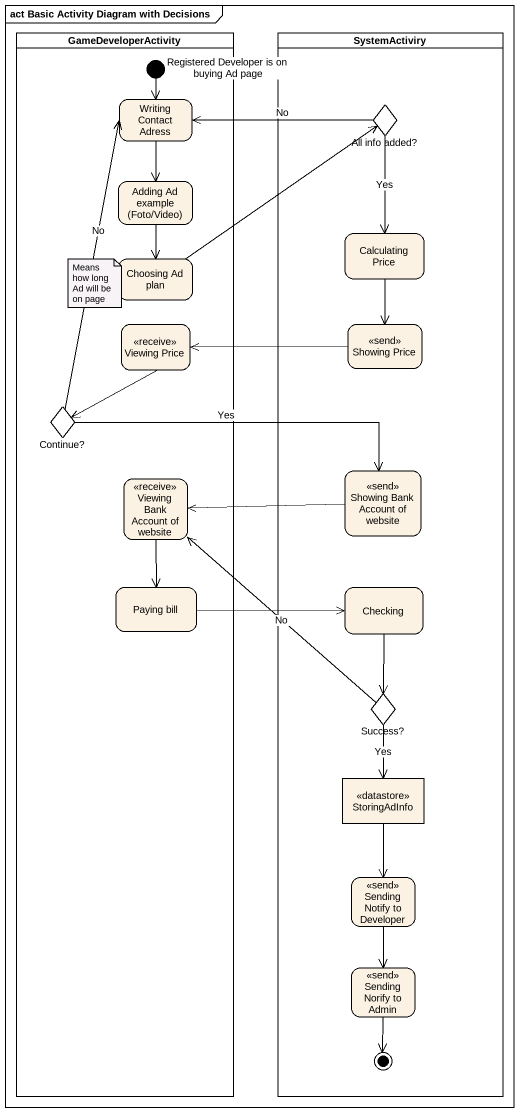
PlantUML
@startuml
mainframe act Basic Activity Diagram with Decisions
hide empty description
state GameDeveloperActivity <<partition>> {
  state "Registered Developer is on buying Ad page" as Registered_Developer_is_on <<start>>
  state "Writing Contact Adress" as Writing_Contact_Adress
  state "Adding Ad example (Foto/Video)" as Adding_Ad_example_Foto_Video
  state "Choosing Ad plan" as Choosing_Ad_plan
  state "Viewing Price" as Viewing_Price <<receive>>
  state "Continue?" as Continue <<choice>>
  state "Viewing Bank Account of website" as Viewing_Bank_Account_of <<receive>>
  state "Paying bill" as Paying_bill
}
state SystemActiviry <<partition>> {
  state "All info added?" as All_info_added <<choice>>
  state "Calculating Price" as Calculating_Price
  state "Showing Price" as Showing_Price <<send>>
  state "Showing Bank Account of website" as Showing_Bank_Account_of <<send>>
  state Checking
  state "Success?" as Success <<choice>>
  state StoringAdInfo <<datastore>>
  state "Sending Notify to Developer" as Sending_Notify_to_Developer <<send>>
  state "Sending Norify to Admin" as Sending_Norify_to_Admin <<send>>
  Sending_Norify_to_Admin --> [*]
}
Registered_Developer_is_on --> Writing_Contact_Adress
Writing_Contact_Adress --> Adding_Ad_example_Foto_Video
All_info_added -left-> Writing_Contact_Adress : No
All_info_added --> Calculating_Price : Yes
Adding_Ad_example_Foto_Video --> Choosing_Ad_plan
Calculating_Price --> Showing_Price
Choosing_Ad_plan -up-> All_info_added
Viewing_Price --> Continue
Showing_Price -left-> Viewing_Price
Continue -up-> Writing_Contact_Adress : No
Continue -right-> Showing_Bank_Account_of : Yes
Viewing_Bank_Account_of --> Paying_bill
Showing_Bank_Account_of -left-> Viewing_Bank_Account_of
Paying_bill -right-> Checking
Checking --> Success
Success -up-> Viewing_Bank_Account_of : No
Success --> StoringAdInfo : Yes
StoringAdInfo --> Sending_Notify_to_Developer
Sending_Notify_to_Developer --> Sending_Norify_to_Admin
note as N1
  Means how long Ad will be on page
end note
@enduml
